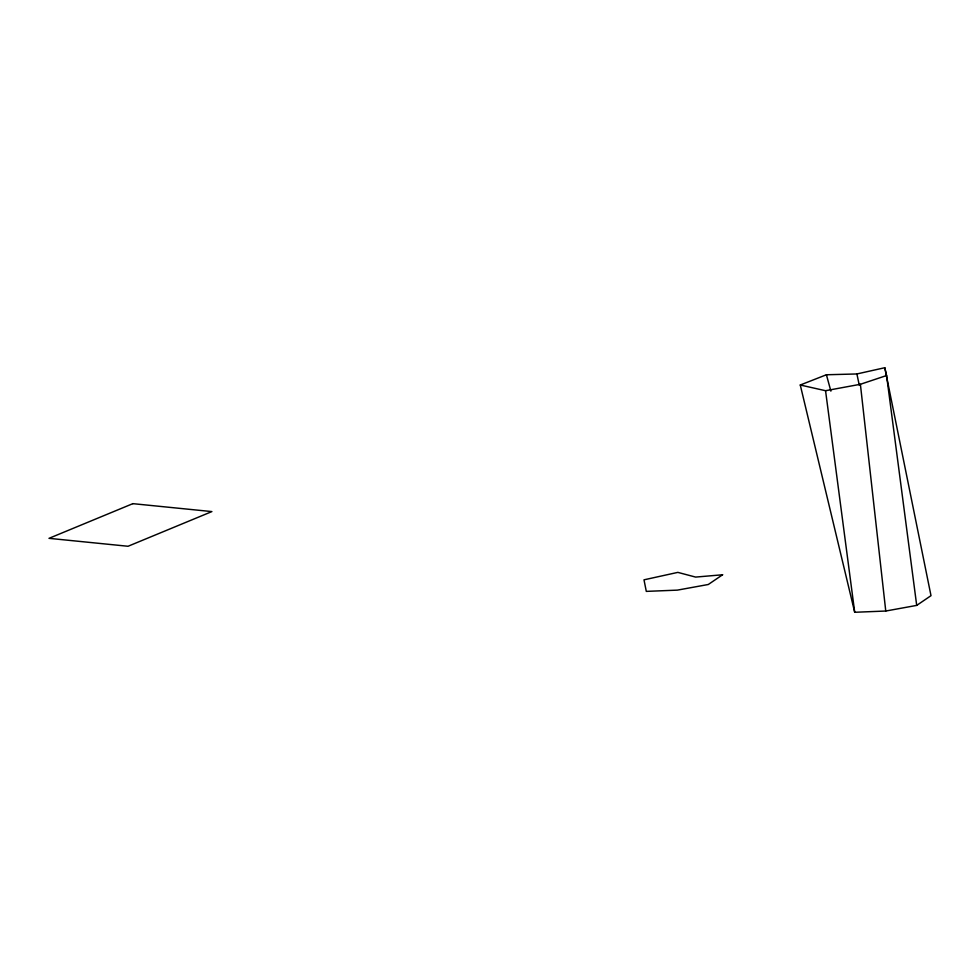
<?xml version="1.0" encoding="UTF-8"?>
<svg xmlns="http://www.w3.org/2000/svg" width="980" height="980" viewBox="0 0 980 980"><rect width="100%" height="100%" fill="white"/><g stroke="black" fill="none" stroke-linecap="round" stroke-linejoin="round"><path stroke-width="1.47" d="M916.704 605.395L931 595.668L884.793 367.721L856.9 373.956L826.41 374.764L800.268 385.005L854.707 612.279L885.761 611.03L916.704 605.395L886.582 375.536L884.793 367.721M800.268 385.005L825.552 390.714L860.391 384.283L886.582 375.536M826.41 374.764L830.893 391.155M856.9 373.956L859.264 385.152M825.552 390.714L854.707 612.279M860.391 384.283L885.761 611.03M722.591 574.77L708.295 584.496L677.352 590.132L646.298 591.381L643.995 579.829L677.842 572.381L695.616 577.085L722.591 574.77M132.839 503.659L49 538.339L128.049 546.264L211.888 511.585L132.839 503.659"/></g></svg>
